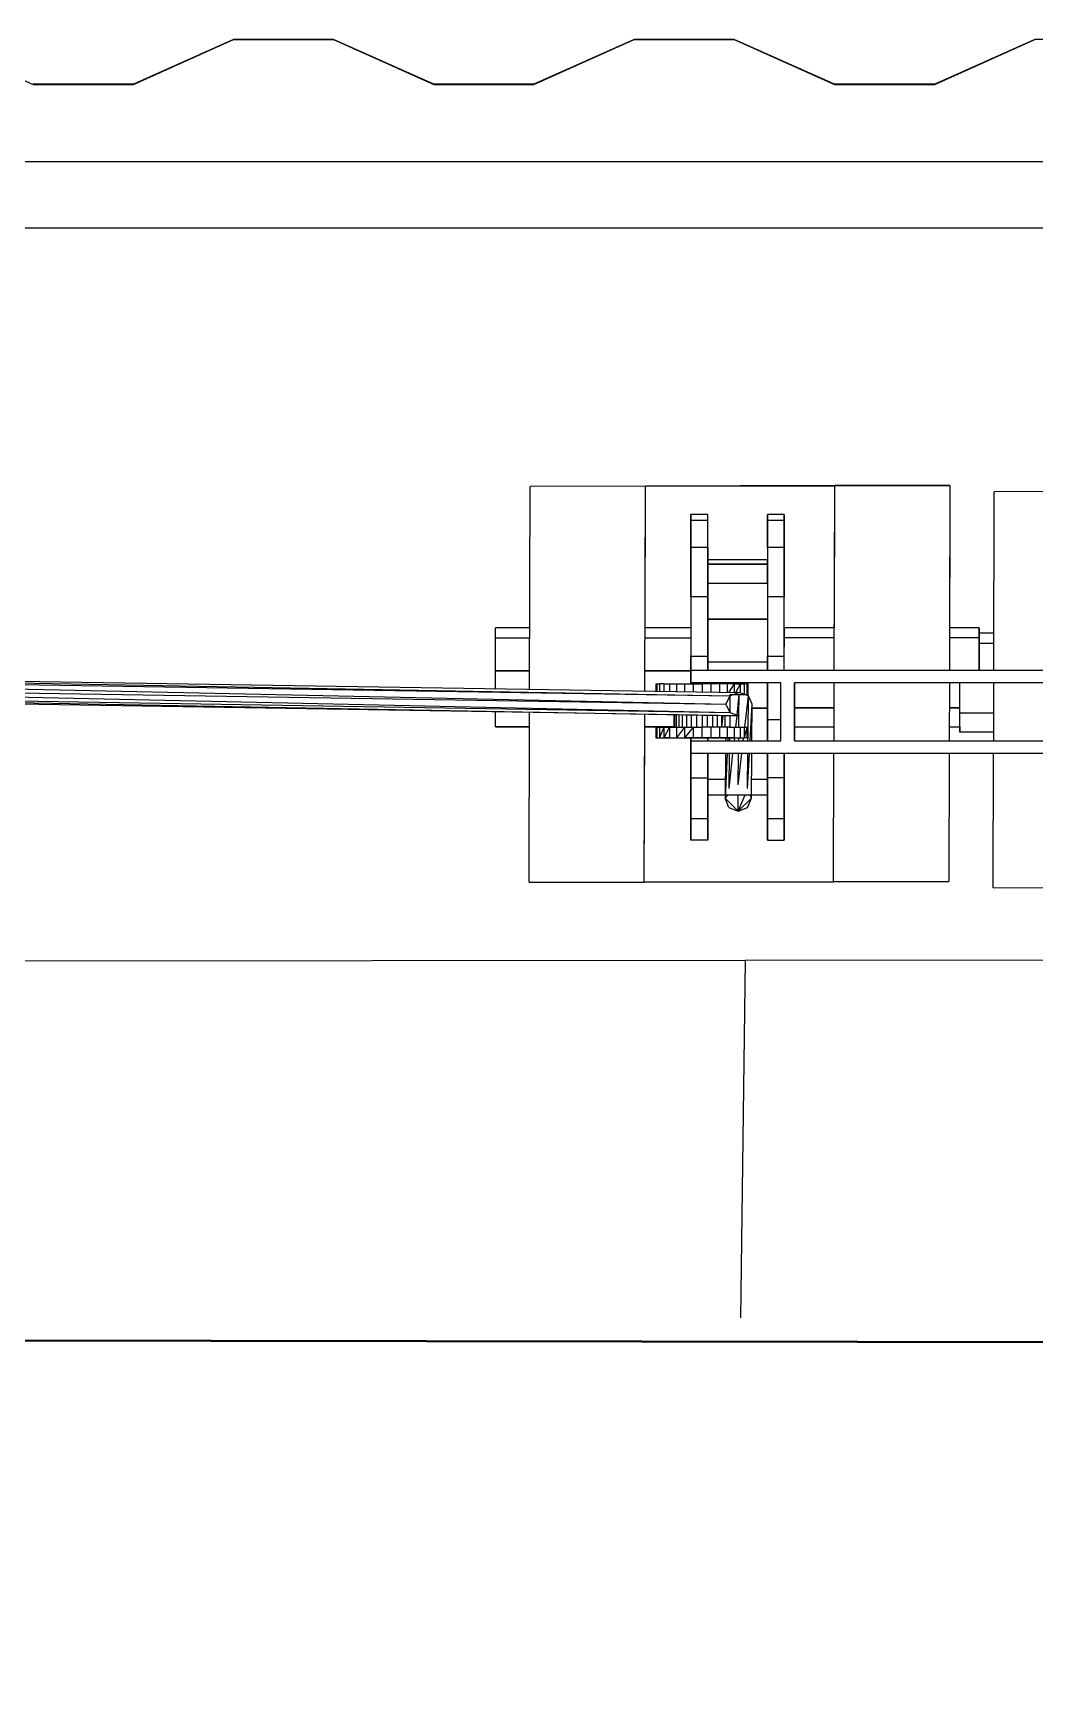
# Model space of a CAD drawing. Header units: millimetres. Extents: x -4997 to -4876, y -8737 to -8661.
# Drawn here: x -4955.483 to -4954.626, y -8708.992 to -8707.574 of the extents above; entities that cross this region are included whole.
import ezdxf

# ---------------------------------------------------------------- set-up
doc = ezdxf.new("R2010")
doc.units = ezdxf.units.MM
doc.header["$LTSCALE"] = 0.1
for name, color, linetype in [('cobertura nova', 4, 'Continuous'), ('imagem', 7, 'Continuous'), ('visto', 9, 'Continuous')]:
    doc.layers.add(name, color=color, linetype=linetype)
doc.layers.add('coberturas', color=7, linetype='Continuous', lineweight=40)
picture_1 = doc.add_image_def('image1.jpg', size_in_pixel=(1920, 1080))

msp = doc.modelspace()

# ---------------------------------------------------------------- linework, layer by layer
at = {"layer": 'cobertura nova'}
for p, q in [((-4955.569, -8707.5797), (-4955.4833, -8707.6181)), ((-4955.3975, -8707.6181), (-4955.3118, -8707.5797)), ((-4955.3118, -8707.5797), (-4955.3975, -8707.618)), ((-4955.3118, -8707.5797), (-4955.3118, -8707.5797)), ((-4955.3118, -8707.5797), (-4955.2261, -8707.5797)), ((-4955.3118, -8707.5797), (-4955.3118, -8707.5797)), ((-4955.2261, -8707.5797), (-4955.3118, -8707.5797)), ((-4955.2261, -8707.5797), (-4955.2261, -8707.5797)), ((-4955.2261, -8707.5797), (-4955.1404, -8707.6181)), ((-4955.2261, -8707.5797), (-4955.2261, -8707.5797)), ((-4955.1404, -8707.618), (-4955.2261, -8707.5797)), ((-4955.0547, -8707.6181), (-4954.969, -8707.5797)), ((-4954.969, -8707.5797), (-4955.0547, -8707.618)), ((-4954.969, -8707.5797), (-4954.969, -8707.5797)), ((-4954.969, -8707.5797), (-4954.8833, -8707.5797)), ((-4954.969, -8707.5797), (-4954.969, -8707.5797)), ((-4954.8833, -8707.5797), (-4954.969, -8707.5797)), ((-4954.8833, -8707.5797), (-4954.8833, -8707.5797)), ((-4954.8833, -8707.5797), (-4954.7975, -8707.6181)), ((-4954.8833, -8707.5797), (-4954.8833, -8707.5797)), ((-4954.7975, -8707.618), (-4954.8833, -8707.5797)), ((-4954.7118, -8707.6181), (-4954.6261, -8707.5797)), ((-4954.6261, -8707.5797), (-4954.7118, -8707.618)), ((-4954.6261, -8707.5797), (-4954.6261, -8707.5797)), ((-4954.5404, -8707.5797), (-4954.6261, -8707.5797)), ((-4955.4833, -8707.618), (-4955.4833, -8707.6181)), ((-4955.4833, -8707.6181), (-4955.4833, -8707.618)), ((-4955.3975, -8707.618), (-4955.4833, -8707.618)), ((-4955.4833, -8707.6181), (-4955.3975, -8707.6181)), ((-4955.3975, -8707.618), (-4955.3975, -8707.6181)), ((-4955.3975, -8707.6181), (-4955.3975, -8707.618)), ((-4955.1404, -8707.618), (-4955.1404, -8707.6181)), ((-4955.1404, -8707.6181), (-4955.1404, -8707.618)), ((-4955.0547, -8707.618), (-4955.1404, -8707.618)), ((-4955.1404, -8707.6181), (-4955.0547, -8707.6181)), ((-4955.0547, -8707.6181), (-4955.0547, -8707.618)), ((-4954.7975, -8707.618), (-4954.7975, -8707.6181)), ((-4954.7118, -8707.618), (-4954.7975, -8707.618)), ((-4954.7975, -8707.6181), (-4954.7118, -8707.6181)), ((-4954.7118, -8707.618), (-4954.7118, -8707.6181)), ((-4954.7118, -8707.6181), (-4954.7118, -8707.618)), ((-4958.0462, -8707.6841), (-4954.2062, -8707.6841)), ((-4954.2062, -8707.7411), (-4958.0462, -8707.741)), ((-4955.0584, -8708.1355), (-4955.0579, -8707.962)), ((-4954.9592, -8707.9618), (-4955.0579, -8707.962)), ((-4954.9598, -8708.1371), (-4954.9592, -8707.9618)), ((-4954.9596, -8708.083), (-4954.9592, -8707.9618)), ((-4954.9592, -8707.9618), (-4954.7972, -8707.9614)), ((-4954.7972, -8707.9614), (-4954.9592, -8707.9618)), ((-4954.9592, -8707.9618), (-4954.7972, -8707.9616)), ((-4954.7977, -8708.1194), (-4954.7972, -8707.9616)), ((-4954.7976, -8708.083), (-4954.7972, -8707.9616)), ((-4954.7972, -8707.9614), (-4954.6988, -8707.9612)), ((-4954.6988, -8707.9612), (-4954.7972, -8707.9614)), ((-4954.7972, -8707.9616), (-4954.6988, -8707.9614)), ((-4954.6988, -8707.9614), (-4954.6992, -8708.1194)), ((-4954.6988, -8707.9614), (-4954.6991, -8708.083)), ((-4954.6612, -8708.1194), (-4954.6608, -8707.9666)), ((-4954.5621, -8707.9664), (-4954.6608, -8707.9666)), ((-4954.9205, -8708.0047), (-4954.9205, -8707.9861)), ((-4954.9205, -8707.9861), (-4954.9205, -8707.9913)), ((-4954.906, -8707.9861), (-4954.9205, -8707.9861)), ((-4954.9205, -8707.9913), (-4954.9205, -8707.9861)), ((-4954.9205, -8707.9913), (-4954.9205, -8708.0143)), ((-4954.906, -8707.9913), (-4954.9205, -8707.9913)), ((-4954.9205, -8708.0143), (-4954.9205, -8707.9913)), ((-4954.906, -8707.9913), (-4954.906, -8707.9861)), ((-4954.906, -8708.0143), (-4954.906, -8707.9913)), ((-4954.8405, -8707.9861), (-4954.8549, -8707.9861)), ((-4954.8549, -8707.9913), (-4954.8549, -8707.9861)), ((-4954.8549, -8707.9861), (-4954.8549, -8707.9913)), ((-4954.8549, -8708.0047), (-4954.8549, -8707.9861)), ((-4954.8405, -8707.9913), (-4954.8549, -8707.9913)), ((-4954.8549, -8708.0143), (-4954.8549, -8707.9913)), ((-4954.8549, -8707.9913), (-4954.8549, -8708.0143)), ((-4954.8405, -8707.9913), (-4954.8405, -8707.9861)), ((-4954.8405, -8707.9861), (-4954.8405, -8707.9913)), ((-4954.8405, -8708.0143), (-4954.8405, -8707.9913)), ((-4954.8405, -8707.9913), (-4954.8405, -8708.0143)), ((-4954.9205, -8708.0395), (-4954.9205, -8708.0047)), ((-4954.9205, -8708.0047), (-4954.9205, -8708.0395)), ((-4954.8549, -8708.0143), (-4954.8549, -8708.0047)), ((-4954.9205, -8708.0143), (-4954.9205, -8708.0564)), ((-4954.906, -8708.0143), (-4954.9205, -8708.0143)), ((-4954.9205, -8708.0564), (-4954.9205, -8708.0143)), ((-4954.906, -8708.0143), (-4954.906, -8708.0249)), ((-4954.906, -8708.0564), (-4954.906, -8708.0143)), ((-4954.906, -8708.0143), (-4954.906, -8708.0564)), ((-4954.8549, -8708.0249), (-4954.906, -8708.0249)), ((-4954.906, -8708.0286), (-4954.906, -8708.0249)), ((-4954.8405, -8708.0143), (-4954.8549, -8708.0143)), ((-4954.8549, -8708.0143), (-4954.8549, -8708.0564)), ((-4954.8549, -8708.0286), (-4954.8549, -8708.0249)), ((-4954.8405, -8708.0564), (-4954.8405, -8708.0143)), ((-4954.8405, -8708.0395), (-4954.8405, -8708.0143)), ((-4954.8405, -8708.0143), (-4954.8405, -8708.0564)), ((-4954.9205, -8708.0564), (-4954.9205, -8708.0395)), ((-4954.9205, -8708.0395), (-4954.9205, -8708.0395)), ((-4954.9205, -8708.0395), (-4954.9205, -8708.0564)), ((-4954.8549, -8708.0286), (-4954.906, -8708.0286)), ((-4954.906, -8708.0452), (-4954.906, -8708.0286)), ((-4954.906, -8708.0286), (-4954.8549, -8708.0286)), ((-4954.906, -8708.0383), (-4954.906, -8708.0634)), ((-4954.906, -8708.0395), (-4954.906, -8708.0395)), ((-4954.8549, -8708.0452), (-4954.8549, -8708.0286)), ((-4954.8549, -8708.0286), (-4954.8549, -8708.0286)), ((-4954.8405, -8708.0395), (-4954.8405, -8708.0395)), ((-4954.8405, -8708.0889), (-4954.8405, -8708.0395)), ((-4954.906, -8708.0452), (-4954.906, -8708.0756)), ((-4954.8549, -8708.0452), (-4954.906, -8708.0452)), ((-4954.906, -8708.0756), (-4954.906, -8708.0452)), ((-4954.9205, -8708.0564), (-4954.9205, -8708.1076)), ((-4954.9205, -8708.0564), (-4954.9205, -8708.0564)), ((-4954.906, -8708.0564), (-4954.9205, -8708.0564)), ((-4954.906, -8708.0564), (-4954.906, -8708.1076)), ((-4954.906, -8708.1076), (-4954.906, -8708.0564)), ((-4954.906, -8708.0634), (-4954.906, -8708.0634)), ((-4954.8549, -8708.0564), (-4954.8549, -8708.1076)), ((-4954.8405, -8708.0564), (-4954.8549, -8708.0564)), ((-4954.8405, -8708.1076), (-4954.8405, -8708.0564)), ((-4955.0582, -8708.083), (-4955.0875, -8708.083)), ((-4955.0875, -8708.0916), (-4955.0875, -8708.083)), ((-4954.9205, -8708.083), (-4954.9596, -8708.083)), ((-4954.906, -8708.0756), (-4954.906, -8708.1125)), ((-4954.8549, -8708.0756), (-4954.906, -8708.0756)), ((-4954.906, -8708.0756), (-4954.906, -8708.0756)), ((-4954.906, -8708.0756), (-4954.8549, -8708.0756)), ((-4954.7976, -8708.083), (-4954.8405, -8708.083)), ((-4954.8405, -8708.083), (-4954.8405, -8708.0992)), ((-4954.8405, -8708.0916), (-4954.8405, -8708.083)), ((-4954.6738, -8708.083), (-4954.6991, -8708.083)), ((-4954.6738, -8708.0916), (-4954.6738, -8708.083)), ((-4954.6738, -8708.083), (-4954.6738, -8708.0916)), ((-4955.0875, -8708.0916), (-4955.0583, -8708.0916)), ((-4955.0875, -8708.1199), (-4955.0875, -8708.0916)), ((-4954.9597, -8708.0916), (-4954.9205, -8708.0916)), ((-4954.7976, -8708.0916), (-4954.8405, -8708.0916)), ((-4954.8405, -8708.1194), (-4954.8405, -8708.0916)), ((-4954.6738, -8708.0916), (-4954.6991, -8708.0916)), ((-4954.6611, -8708.0876), (-4954.6738, -8708.0876)), ((-4954.6738, -8708.1194), (-4954.6738, -8708.0916)), ((-4954.6738, -8708.0916), (-4954.6738, -8708.1194)), ((-4954.6738, -8708.0962), (-4954.6611, -8708.0962)), ((-4954.9205, -8708.1076), (-4954.9205, -8708.1076)), ((-4954.9205, -8708.1076), (-4954.9205, -8708.131)), ((-4954.906, -8708.1076), (-4954.9205, -8708.1076)), ((-4954.9205, -8708.131), (-4954.9205, -8708.1076)), ((-4954.906, -8708.1194), (-4954.906, -8708.1076)), ((-4954.906, -8708.1076), (-4954.906, -8708.1194)), ((-4954.906, -8708.1125), (-4954.906, -8708.1194)), ((-4954.8549, -8708.1125), (-4954.906, -8708.1125)), ((-4954.8549, -8708.1076), (-4954.8549, -8708.1194)), ((-4954.8405, -8708.1076), (-4954.8549, -8708.1076)), ((-4954.8549, -8708.1194), (-4954.8549, -8708.1076)), ((-4954.8549, -8708.1125), (-4954.8549, -8708.1194)), ((-4954.8405, -8708.0992), (-4954.8405, -8708.0992)), ((-4954.8405, -8708.0992), (-4954.8405, -8708.0992)), ((-4954.8405, -8708.1194), (-4954.8405, -8708.1076)), ((-4955.9848, -8708.1208), (-4954.8791, -8708.1383)), ((-4955.9848, -8708.1212), (-4954.8871, -8708.1413)), ((-4955.9848, -8708.1238), (-4954.8871, -8708.1413)), ((-4955.9848, -8708.1247), (-4954.8904, -8708.1483)), ((-4955.0583, -8708.1199), (-4955.0875, -8708.1199)), ((-4955.0875, -8708.135), (-4955.0875, -8708.1199)), ((-4955.0875, -8708.1199), (-4955.0583, -8708.1199)), ((-4954.9205, -8708.1199), (-4954.9598, -8708.1199)), ((-4954.9598, -8708.1199), (-4954.9205, -8708.1199)), ((-4954.8434, -8708.1194), (-4954.9201, -8708.1194)), ((-4954.9201, -8708.1302), (-4954.9201, -8708.1194)), ((-4954.8318, -8708.1194), (-4954.8434, -8708.1194)), ((-4954.5076, -8708.1194), (-4954.8318, -8708.1194)), ((-4955.9848, -8708.1307), (-4954.8904, -8708.1483)), ((-4955.9848, -8708.1316), (-4954.8871, -8708.1554)), ((-4955.9848, -8708.1376), (-4954.8871, -8708.1554)), ((-4955.9848, -8708.1379), (-4954.8791, -8708.1584)), ((-4954.8791, -8708.1584), (-4955.9848, -8708.1403)), ((-4954.9503, -8708.131), (-4954.9496, -8708.131)), ((-4954.9503, -8708.131), (-4954.9503, -8708.1372)), ((-4954.9496, -8708.131), (-4954.9473, -8708.131)), ((-4954.9496, -8708.131), (-4954.9496, -8708.1372)), ((-4954.9437, -8708.131), (-4954.9473, -8708.131)), ((-4954.9473, -8708.131), (-4954.9473, -8708.1373)), ((-4954.9437, -8708.131), (-4954.9388, -8708.131)), ((-4954.9437, -8708.131), (-4954.9437, -8708.1373)), ((-4954.9388, -8708.131), (-4954.9328, -8708.131)), ((-4954.9388, -8708.131), (-4954.9388, -8708.1374)), ((-4954.9328, -8708.131), (-4954.926, -8708.131)), ((-4954.9328, -8708.131), (-4954.9328, -8708.1375)), ((-4954.926, -8708.131), (-4954.9186, -8708.131)), ((-4954.926, -8708.131), (-4954.926, -8708.1376)), ((-4954.8434, -8708.1302), (-4954.9201, -8708.1302)), ((-4954.9186, -8708.131), (-4954.9109, -8708.131)), ((-4954.9186, -8708.131), (-4954.9186, -8708.1377)), ((-4954.9032, -8708.131), (-4954.9109, -8708.131)), ((-4954.9109, -8708.131), (-4954.9109, -8708.1378)), ((-4954.906, -8708.131), (-4954.906, -8708.1302)), ((-4954.906, -8708.1302), (-4954.906, -8708.131)), ((-4954.906, -8708.1302), (-4954.906, -8708.131)), ((-4954.8958, -8708.131), (-4954.9032, -8708.131)), ((-4954.9032, -8708.1379), (-4954.9032, -8708.131)), ((-4954.889, -8708.131), (-4954.8958, -8708.131)), ((-4954.8958, -8708.1381), (-4954.8958, -8708.131)), ((-4954.883, -8708.131), (-4954.889, -8708.131)), ((-4954.889, -8708.1382), (-4954.889, -8708.131)), ((-4954.8878, -8708.1382), (-4954.883, -8708.131)), ((-4954.8791, -8708.1383), (-4954.8869, -8708.1412)), ((-4954.8869, -8708.14), (-4954.8715, -8708.14)), ((-4954.8869, -8708.1555), (-4954.8869, -8708.14)), ((-4954.8837, -8708.14), (-4954.8715, -8708.14)), ((-4954.883, -8708.131), (-4954.8781, -8708.131)), ((-4954.883, -8708.1383), (-4954.883, -8708.131)), ((-4954.8821, -8708.1383), (-4954.8781, -8708.131)), ((-4954.8793, -8708.14), (-4954.8812, -8708.1576)), ((-4954.8793, -8708.1583), (-4954.8791, -8708.14)), ((-4954.8745, -8708.14), (-4954.8791, -8708.1383)), ((-4954.8781, -8708.131), (-4954.8745, -8708.131)), ((-4954.8781, -8708.1387), (-4954.8781, -8708.131)), ((-4954.8722, -8708.131), (-4954.8745, -8708.131)), ((-4954.8745, -8708.14), (-4954.8745, -8708.131)), ((-4954.8712, -8708.1413), (-4954.8745, -8708.14)), ((-4954.8715, -8708.131), (-4954.8722, -8708.131)), ((-4954.8722, -8708.14), (-4954.8722, -8708.131)), ((-4954.8715, -8708.14), (-4954.8715, -8708.131)), ((-4954.8549, -8708.1302), (-4954.8549, -8708.1618)), ((-4954.8549, -8708.1618), (-4954.8549, -8708.1302)), ((-4954.8549, -8708.1302), (-4954.8549, -8708.1517)), ((-4954.8434, -8708.1797), (-4954.8434, -8708.1302)), ((-4954.8318, -8708.1797), (-4954.8318, -8708.1302)), ((-4954.5076, -8708.1302), (-4954.8318, -8708.1302)), ((-4954.8318, -8708.1302), (-4954.8318, -8708.1797)), ((-4954.8318, -8708.1797), (-4954.8318, -8708.1302)), ((-4954.7979, -8708.1797), (-4954.7978, -8708.1302)), ((-4954.6992, -8708.1302), (-4954.6993, -8708.1797)), ((-4954.6904, -8708.1561), (-4954.6904, -8708.1302)), ((-4954.6613, -8708.1797), (-4954.6612, -8708.1302)), ((-4955.0875, -8708.1677), (-4955.0875, -8708.155)), ((-4954.8871, -8708.1413), (-4954.8904, -8708.1483)), ((-4954.8904, -8708.1483), (-4954.8871, -8708.1554)), ((-4954.8742, -8708.1679), (-4954.8712, -8708.1413)), ((-4954.8715, -8708.1724), (-4954.8712, -8708.1413)), ((-4954.8679, -8708.1483), (-4954.8712, -8708.1413)), ((-4954.8696, -8708.1797), (-4954.8679, -8708.1483)), ((-4954.8682, -8708.1797), (-4954.8679, -8708.1483)), ((-4954.8679, -8708.1517), (-4954.8549, -8708.1517)), ((-4954.8549, -8708.1517), (-4954.8679, -8708.1517)), ((-4954.7978, -8708.1515), (-4954.8318, -8708.1515)), ((-4954.8318, -8708.1515), (-4954.7978, -8708.1515)), ((-4954.6904, -8708.1515), (-4954.6993, -8708.1515)), ((-4954.6993, -8708.1515), (-4954.6904, -8708.1515)), ((-4955.0875, -8708.1677), (-4955.0585, -8708.1677)), ((-4955.0585, -8708.1677), (-4955.0875, -8708.1677)), ((-4955.0588, -8708.3007), (-4955.0584, -8708.1554)), ((-4954.9604, -8708.3005), (-4954.9599, -8708.157)), ((-4954.9604, -8708.3005), (-4954.9599, -8708.1677)), ((-4954.9599, -8708.1677), (-4954.9349, -8708.1677)), ((-4954.9349, -8708.1677), (-4954.9599, -8708.1677)), ((-4954.9503, -8708.1679), (-4954.9496, -8708.1679)), ((-4954.9503, -8708.1679), (-4954.9503, -8708.177)), ((-4954.9496, -8708.1679), (-4954.9473, -8708.1679)), ((-4954.9496, -8708.1679), (-4954.9496, -8708.177)), ((-4954.9473, -8708.1679), (-4954.9437, -8708.1679)), ((-4954.9437, -8708.1679), (-4954.9473, -8708.177)), ((-4954.9473, -8708.1679), (-4954.9473, -8708.177)), ((-4954.9437, -8708.1679), (-4954.9388, -8708.1679)), ((-4954.9437, -8708.1679), (-4954.9437, -8708.177)), ((-4954.9388, -8708.1679), (-4954.9437, -8708.177)), ((-4954.9388, -8708.1679), (-4954.9349, -8708.1679)), ((-4954.9388, -8708.1679), (-4954.9388, -8708.177)), ((-4954.9349, -8708.1575), (-4954.9349, -8708.1679)), ((-4954.9349, -8708.1679), (-4954.9344, -8708.1679)), ((-4954.9344, -8708.1575), (-4954.9344, -8708.1679)), ((-4954.9344, -8708.1679), (-4954.9331, -8708.1679)), ((-4954.9331, -8708.1575), (-4954.9331, -8708.1679)), ((-4954.9331, -8708.1679), (-4954.9308, -8708.1679)), ((-4954.926, -8708.1679), (-4954.9328, -8708.177)), ((-4954.9328, -8708.1679), (-4954.9328, -8708.177)), ((-4954.9308, -8708.1575), (-4954.9308, -8708.1679)), ((-4954.9308, -8708.1679), (-4954.9279, -8708.1679)), ((-4954.9279, -8708.1576), (-4954.9279, -8708.1679)), ((-4954.9279, -8708.1679), (-4954.9242, -8708.1679)), ((-4954.926, -8708.1679), (-4954.926, -8708.177)), ((-4954.9186, -8708.1679), (-4954.926, -8708.177)), ((-4954.9242, -8708.1576), (-4954.9242, -8708.1679)), ((-4954.9242, -8708.1679), (-4954.9201, -8708.1679)), ((-4954.9201, -8708.1577), (-4954.9201, -8708.1679)), ((-4954.9201, -8708.1679), (-4954.9156, -8708.1679)), ((-4954.9186, -8708.1679), (-4954.9186, -8708.177)), ((-4954.9156, -8708.1578), (-4954.9156, -8708.1679)), ((-4954.9156, -8708.1679), (-4954.9109, -8708.1679)), ((-4954.9109, -8708.1578), (-4954.9109, -8708.1679)), ((-4954.9062, -8708.1679), (-4954.9109, -8708.1679)), ((-4954.9109, -8708.177), (-4954.9109, -8708.1679)), ((-4954.9062, -8708.1679), (-4954.9062, -8708.1579)), ((-4954.9017, -8708.1679), (-4954.9062, -8708.1679)), ((-4954.9032, -8708.177), (-4954.9032, -8708.1679)), ((-4954.9017, -8708.1679), (-4954.9017, -8708.158)), ((-4954.8976, -8708.1679), (-4954.9017, -8708.1679)), ((-4954.8976, -8708.1679), (-4954.8976, -8708.1581)), ((-4954.8939, -8708.1679), (-4954.8976, -8708.1679)), ((-4954.8958, -8708.177), (-4954.8958, -8708.1679)), ((-4954.8939, -8708.1679), (-4954.8929, -8708.1581)), ((-4954.8939, -8708.1679), (-4954.8939, -8708.1581)), ((-4954.891, -8708.1679), (-4954.8939, -8708.1679)), ((-4954.891, -8708.1679), (-4954.891, -8708.1582)), ((-4954.8887, -8708.1679), (-4954.891, -8708.1679)), ((-4954.889, -8708.177), (-4954.889, -8708.1679)), ((-4954.8874, -8708.1679), (-4954.8887, -8708.1679)), ((-4954.8874, -8708.1679), (-4954.8869, -8708.1679)), ((-4954.8871, -8708.1554), (-4954.8791, -8708.1584)), ((-4954.8869, -8708.1679), (-4954.8869, -8708.1582)), ((-4954.8869, -8708.1679), (-4954.883, -8708.1679)), ((-4954.883, -8708.1679), (-4954.8781, -8708.1679)), ((-4954.883, -8708.177), (-4954.883, -8708.1679)), ((-4954.8812, -8708.1583), (-4954.8823, -8708.1679)), ((-4954.8794, -8708.1679), (-4954.8793, -8708.1584)), ((-4954.8781, -8708.1679), (-4954.8745, -8708.1679)), ((-4954.8781, -8708.177), (-4954.8781, -8708.1679)), ((-4954.8745, -8708.1679), (-4954.8722, -8708.1679)), ((-4954.8745, -8708.177), (-4954.8722, -8708.1679)), ((-4954.8745, -8708.177), (-4954.8745, -8708.1679)), ((-4954.8722, -8708.1679), (-4954.8715, -8708.1679)), ((-4954.8722, -8708.177), (-4954.8722, -8708.1679)), ((-4954.8715, -8708.177), (-4954.8715, -8708.1679)), ((-4954.8549, -8708.1618), (-4954.8549, -8708.1797)), ((-4954.8434, -8708.1618), (-4954.8549, -8708.1618)), ((-4954.8549, -8708.1797), (-4954.8549, -8708.1618)), ((-4954.8318, -8708.1677), (-4954.7979, -8708.1677)), ((-4954.7979, -8708.1797), (-4954.7979, -8708.1677)), ((-4954.6993, -8708.1677), (-4954.6904, -8708.1677)), ((-4954.6993, -8708.1677), (-4954.6993, -8708.1797)), ((-4954.6613, -8708.1561), (-4954.6904, -8708.1561)), ((-4954.6904, -8708.1723), (-4954.6904, -8708.1561)), ((-4954.6904, -8708.1677), (-4954.6904, -8708.1723)), ((-4954.9503, -8708.177), (-4954.9496, -8708.177)), ((-4954.9496, -8708.177), (-4954.9473, -8708.177)), ((-4954.9473, -8708.177), (-4954.9437, -8708.177)), ((-4954.9388, -8708.177), (-4954.9437, -8708.177)), ((-4954.9437, -8708.177), (-4954.9104, -8708.177)), ((-4954.9388, -8708.177), (-4954.926, -8708.177)), ((-4954.9186, -8708.177), (-4954.926, -8708.177)), ((-4954.926, -8708.177), (-4954.8958, -8708.177)), ((-4954.9205, -8708.177), (-4954.9205, -8708.2112)), ((-4954.9205, -8708.2112), (-4954.9205, -8708.177)), ((-4954.9201, -8708.1905), (-4954.9201, -8708.1797)), ((-4954.9201, -8708.1797), (-4954.8434, -8708.1797)), ((-4954.9032, -8708.177), (-4954.9186, -8708.177)), ((-4954.9186, -8708.177), (-4954.8958, -8708.177)), ((-4954.9119, -8708.177), (-4954.9063, -8708.177)), ((-4954.906, -8708.1797), (-4954.906, -8708.177)), ((-4954.906, -8708.177), (-4954.906, -8708.1797)), ((-4954.906, -8708.177), (-4954.906, -8708.1797)), ((-4954.8958, -8708.177), (-4954.9032, -8708.177)), ((-4954.9032, -8708.177), (-4954.8745, -8708.177)), ((-4954.9004, -8708.177), (-4954.8745, -8708.177)), ((-4954.8958, -8708.177), (-4954.889, -8708.177)), ((-4954.889, -8708.177), (-4954.8958, -8708.177)), ((-4954.8906, -8708.177), (-4954.8907, -8708.1797)), ((-4954.8834, -8708.177), (-4954.889, -8708.177)), ((-4954.8887, -8708.177), (-4954.8889, -8708.1797)), ((-4954.8874, -8708.177), (-4954.8875, -8708.1797)), ((-4954.8832, -8708.177), (-4954.8835, -8708.1797)), ((-4954.8795, -8708.1797), (-4954.8795, -8708.177)), ((-4954.8756, -8708.1797), (-4954.8753, -8708.177)), ((-4954.8722, -8708.177), (-4954.8745, -8708.177)), ((-4954.8722, -8708.177), (-4954.8715, -8708.177)), ((-4954.8716, -8708.1797), (-4954.8715, -8708.177)), ((-4954.8318, -8708.1797), (-4954.5076, -8708.1797)), ((-4954.6613, -8708.1723), (-4954.6904, -8708.1723)), ((-4954.8434, -8708.1905), (-4954.9201, -8708.1905)), ((-4954.906, -8708.2112), (-4954.906, -8708.1905)), ((-4954.906, -8708.1905), (-4954.906, -8708.2124)), ((-4954.906, -8708.1905), (-4954.906, -8708.2112)), ((-4954.8908, -8708.1905), (-4954.8912, -8708.2286)), ((-4954.8894, -8708.1905), (-4954.8912, -8708.2286)), ((-4954.8876, -8708.1905), (-4954.8879, -8708.2206)), ((-4954.8847, -8708.1905), (-4954.8879, -8708.2206)), ((-4954.8799, -8708.2174), (-4954.8768, -8708.1905)), ((-4954.8799, -8708.2174), (-4954.8797, -8708.1905)), ((-4954.872, -8708.2206), (-4954.8703, -8708.1905)), ((-4954.872, -8708.2206), (-4954.8717, -8708.1905)), ((-4954.8687, -8708.2286), (-4954.8683, -8708.1905)), ((-4954.8549, -8708.1905), (-4954.8549, -8708.2112)), ((-4954.8549, -8708.2112), (-4954.8549, -8708.1905)), ((-4954.8318, -8708.1905), (-4954.8434, -8708.1905)), ((-4954.8405, -8708.2112), (-4954.8405, -8708.1905)), ((-4954.8405, -8708.1905), (-4954.8405, -8708.1944)), ((-4954.8405, -8708.1905), (-4954.8405, -8708.2112)), ((-4954.8405, -8708.1944), (-4954.8405, -8708.2364)), ((-4954.5076, -8708.1905), (-4954.8318, -8708.1905)), ((-4954.7984, -8708.3003), (-4954.798, -8708.1905)), ((-4954.7984, -8708.3003), (-4954.798, -8708.1905)), ((-4954.6994, -8708.1905), (-4954.6996, -8708.3001)), ((-4954.6994, -8708.1905), (-4954.6996, -8708.3001)), ((-4954.6617, -8708.3054), (-4954.6614, -8708.1905)), ((-4954.9205, -8708.2112), (-4954.9205, -8708.246)), ((-4954.9205, -8708.246), (-4954.9205, -8708.2112)), ((-4954.9205, -8708.2112), (-4954.906, -8708.2112)), ((-4954.906, -8708.246), (-4954.906, -8708.2112)), ((-4954.906, -8708.2112), (-4954.906, -8708.246)), ((-4954.8549, -8708.2112), (-4954.8549, -8708.246)), ((-4954.8405, -8708.2112), (-4954.8549, -8708.2112)), ((-4954.8549, -8708.246), (-4954.8549, -8708.2112)), ((-4954.8405, -8708.246), (-4954.8405, -8708.2112)), ((-4954.8405, -8708.2112), (-4954.8405, -8708.246)), ((-4954.906, -8708.2258), (-4954.906, -8708.2124)), ((-4954.906, -8708.2124), (-4954.891, -8708.2124)), ((-4954.906, -8708.2124), (-4954.906, -8708.2258)), ((-4954.906, -8708.2258), (-4954.8911, -8708.2258)), ((-4954.906, -8708.2258), (-4954.906, -8708.2364)), ((-4954.8912, -8708.2286), (-4954.8884, -8708.2258)), ((-4954.8912, -8708.2286), (-4954.89, -8708.2258)), ((-4954.891, -8708.2258), (-4954.8549, -8708.2258)), ((-4954.8799, -8708.2398), (-4954.8741, -8708.2258)), ((-4954.8799, -8708.2398), (-4954.8799, -8708.2258)), ((-4954.8687, -8708.2286), (-4954.8698, -8708.2258)), ((-4954.8685, -8708.2124), (-4954.8549, -8708.2124)), ((-4954.9205, -8708.2364), (-4954.9205, -8708.2594)), ((-4954.906, -8708.2364), (-4954.906, -8708.2594)), ((-4954.8879, -8708.2366), (-4954.8912, -8708.2286)), ((-4954.8912, -8708.2286), (-4954.8799, -8708.2398)), ((-4954.8879, -8708.2366), (-4954.8799, -8708.2398)), ((-4954.8687, -8708.2286), (-4954.8799, -8708.2398)), ((-4954.8799, -8708.2398), (-4954.872, -8708.2366)), ((-4954.872, -8708.2366), (-4954.8687, -8708.2286)), ((-4954.8405, -8708.2364), (-4954.8405, -8708.2594)), ((-4954.9205, -8708.246), (-4954.9205, -8708.2646)), ((-4954.9205, -8708.2646), (-4954.9205, -8708.246)), ((-4954.9205, -8708.246), (-4954.906, -8708.246)), ((-4954.906, -8708.246), (-4954.906, -8708.2646)), ((-4954.906, -8708.2646), (-4954.906, -8708.246)), ((-4954.8549, -8708.246), (-4954.8549, -8708.2646)), ((-4954.8549, -8708.2646), (-4954.8549, -8708.246)), ((-4954.8549, -8708.246), (-4954.8405, -8708.246)), ((-4954.8405, -8708.2646), (-4954.8405, -8708.246)), ((-4954.8405, -8708.246), (-4954.8405, -8708.2646)), ((-4954.9205, -8708.2594), (-4954.9205, -8708.2646)), ((-4954.906, -8708.2646), (-4954.9205, -8708.2646)), ((-4954.906, -8708.2594), (-4954.906, -8708.2646)), ((-4954.8549, -8708.2646), (-4954.8405, -8708.2646)), ((-4954.8405, -8708.2594), (-4954.8405, -8708.2646)), ((-4954.8405, -8708.2646), (-4954.8405, -8708.2594)), ((-4955.0588, -8708.3007), (-4954.9604, -8708.3005)), ((-4954.9604, -8708.3005), (-4954.7984, -8708.3002)), ((-4954.7984, -8708.3003), (-4954.9604, -8708.3005)), ((-4954.7984, -8708.3002), (-4954.6996, -8708.2999)), ((-4954.6996, -8708.3001), (-4954.7984, -8708.3003)), ((-4954.6617, -8708.3054), (-4954.5633, -8708.3051))]:
    msp.add_line(p, q, dxfattribs=at)
at = {"layer": 'coberturas'}
msp.add_line((-4950.2816, -8708.701), (-4972.2491, -8708.6665), dxfattribs=at)
at = {"layer": 'visto'}
msp.add_line((-4954.874, -8708.3673), (-4954.8779, -8708.6733), dxfattribs=at)
msp.add_lwpolyline([(-4966.2937, -8708.3739), (-4963.9145, -8708.3736), (-4962.8624, -8708.3734), (-4961.1481, -8708.373), (-4960.0978, -8708.3721), (-4958.5821, -8708.3707), (-4957.582, -8708.3698), (-4955.9261, -8708.3683), (-4954.874, -8708.3673), (-4953.2601, -8708.3658), (-4952.21, -8708.3649), (-4950.4792, -8708.3633), (-4950.2815, -8708.3631)], dxfattribs=at)

# ---------------------------------------------------------------- pictures from other files: only their frames are drawn
at = {"layer": 'imagem'}
image = msp.add_image(picture_1, insert=(-4995.0367, -8736.0525), size_in_units=(116.4021, 65.4762), dxfattribs=at)
image.dxf.flags = 7

doc.saveas('drawing.dxf')
